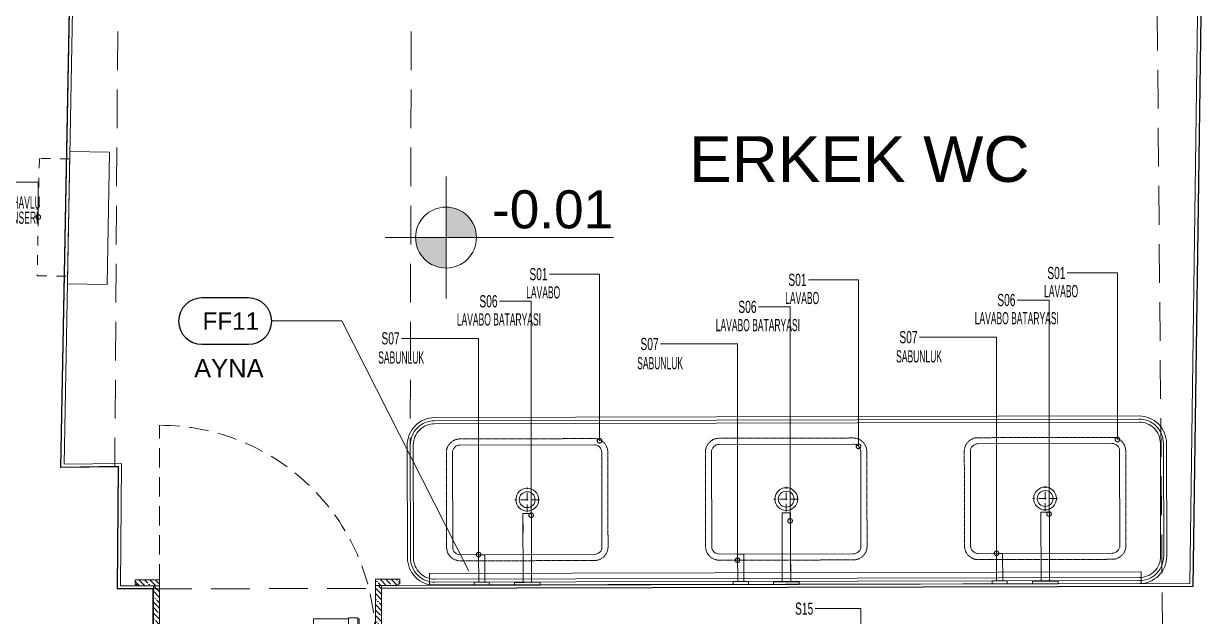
# Model space of a CAD drawing. Header units: centimetres. Extents: x 5488 to 20269, y -31398 to -19684.
# Drawn here: x 8388.1 to 8776.4, y -22682.7 to -22488.3 of the extents above; entities that cross this region are included whole.
import ezdxf
from ezdxf import colors
from ezdxf.entities.mleader import LeaderData, LeaderLine
from ezdxf.enums import TextEntityAlignment as Align
from ezdxf.math import Vec2, Vec3

# ---------------------------------------------------------------- set-up
doc = ezdxf.new("R2010")
doc.units = ezdxf.units.CM
for name, pattern in [('2202_Autoban_Istinye Park_Food Hall_Yerlesim_Plan_Altlik$0$2202_Autoban_Istinye Park_Food Hall_PLAN_altlik_20220517$0$2202_Autoban_Istinye Park_Food Hall_PLAN_altlik_20220506$0$( Hidden )', [0.375, 0.25, -0.125]), ('2202_Autoban_Istinye Park_Food Hall_Yerlesim_Plan_Altlik$0$2202_Autoban_Istinye Park_Food Hall_PLAN_altlik_20220517$0$2202_Autoban_Istinye Park_Food Hall_PLAN_altlik_20220506$0$Dash', [6.35, 3.175, -3.175]), ('DASHED2', [9.525, 6.35, -3.175]), ('HIDDEN', [9.525, 6.35, -3.175])]:
    doc.linetypes.add(name, pattern=pattern)
for name, color, linetype, lineweight in [('CRC_plan_kot', 4, 'Continuous', 20), ('CRC_plan_kot_isim', 3, 'Continuous', 20), ('xxx_Auto_DIMENSION_INTERIOR', 33, 'Continuous', 0), ('xxx_Auto_Duvar_Duvar Plan Kesit', 7, 'Continuous', 30), ('xxx_Auto_Kaplama_Ahşap', 34, 'Continuous', 0), ('xxx_Auto_Kaplama_Ahşap Tarama', 16, 'Continuous', 5), ('xxx_Auto_Kaplama_Paslanmaz', 163, 'Continuous', 0), ('xxx_Auto_Kaplama_Seramik', 182, 'Continuous', 13), ('xxx_Auto_Kaplama_Seramik Tarama', 186, 'Continuous', 5), ('xxx_Auto_Konstruksiyon_Metal', 141, 'Continuous', 0), ('xxx_Auto_SIGN_GENERAL', 51, 'Continuous', 0), ('xxx_Auto_Tefris_Silik', 252, 'Continuous', 13), ('xxx_Auto_Tefris_Tefris', 32, 'Continuous', 15), ('xxx_Auto_Yardimci_Yazi', 7, 'Continuous', 9)]:
    doc.layers.add(name, color=color, linetype=linetype, lineweight=lineweight)
doc.layers.add('KOD', color=8, linetype='Continuous')
doc.styles.add('a_Arial-50', font='arial.ttf', dxfattribs={"height": 0.125})
doc.styles.add('AUTOBAN', font='')
doc.styles.add('ROMANS', font='romans')
doc.styles.get("Standard").update_dxf_attribs({"font": 'arial.ttf'})
doc.styles.get('AUTOBAN').set_extended_font_data('Helvetica Normal Tr')

# ---------------------------------------------------------------- blocks, each defined once
blk = doc.blocks.new('level_50')
for points in [[(10, 0, 0.414214), (0, 10), (0, 0)], [(0, 0), (-10, 0, 0.414214), (0, -10)]]:
    blk.add_hatch(color=256).paths.add_polyline_path(points)
for p, q in [((0, 0), (0, 20)), ((-20, 0), (0, 0)), ((0, -20), (0, 0)), ((0, 0), (55, 0))]:
    blk.add_line(p, q)
blk.add_circle((0, 0), 10)
blk = doc.blocks.new('level')
blk.add_blockref('level_50', (0, 0))
at = {"layer": 'xxx_Auto_Yardimci_Yazi', "style": 'a_Arial-50'}
blk.add_attdef('LEVEL', text='', height=12.5, dxfattribs=at).set_placement((35, 3), align=Align.CENTER)
blk = doc.blocks.new('PLAN KOT')
at = {"layer": 'CRC_plan_kot'}
ref = blk.add_blockref('level', (-197.6, 2107.42), dxfattribs=at)
ref.add_attrib('LEVEL', '-0.01', dxfattribs={"layer": 'CRC_plan_kot_isim', "height": 12.5, "style": 'a_Arial-50'}).set_placement((-162.6, 2110.42), align=Align.CENTER)
blk = doc.blocks.new('_DotSmall')
at = {"color": 0, "linetype": 'ByBlock', "const_width": 0.5}
blk.add_lwpolyline([(-0.0625, 0, 1), (0.0625, 0, 1)], format="xyb", close=True, dxfattribs=at)
blk = doc.blocks.new('_TagSlot')
at = {"color": 0, "linetype": 'ByBlock', "lineweight": -2, "transparency": 16777216}
blk.add_lwpolyline([(-0.05, -4), (8.05, -4, 1), (8.05, 4), (-0.05, 4, 1)], format="xyb", close=True, dxfattribs=at)
at = {"color": 0, "linetype": 'ByBlock', "lineweight": -2, "transparency": 16777216, "style": 'AUTOBAN'}
blk.add_attdef('TAGNUMBER', text='', height=3, dxfattribs=at).set_placement((4.97, -1.5), align=Align.CENTER)
blk = doc.blocks.new('x2202_Autoban_Istinye Park_Food Hall_PLAN_altlik_20220517$0$2202_Autoban_Istinye Park_Food Hall_PLAN_altlik_20220506$0$WC45_plan')
at = {"linetype": '2202_Autoban_Istinye Park_Food Hall_Yerlesim_Plan_Altlik$0$2202_Autoban_Istinye Park_Food Hall_PLAN_altlik_20220517$0$2202_Autoban_Istinye Park_Food Hall_PLAN_altlik_20220506$0$( Hidden )'}
blk.add_lwpolyline([(-22, 20), (22, 20, -0.414214), (26.5, 15.5), (26.5, -15.5, -0.414214), (22, -20), (-22, -20, -0.414214), (-26.5, -15.5), (-26.5, 15.5, -0.414214)], format="xyb", close=True, dxfattribs=at)
blk.add_lwpolyline([(-22, 18), (22, 18, -0.414214), (24.5, 15.5), (24.5, -15.5, -0.414214), (22, -18), (-22, -18, -0.414214), (-24.5, -15.5), (-24.5, 15.5, -0.414214)], format="xyb", close=True)
at = {"linetype": '2202_Autoban_Istinye Park_Food Hall_Yerlesim_Plan_Altlik$0$2202_Autoban_Istinye Park_Food Hall_PLAN_altlik_20220517$0$2202_Autoban_Istinye Park_Food Hall_PLAN_altlik_20220506$0$( Hidden )', "ltscale": 10}
for points in [[(0, 4.05), (0, -4.05)], [(-4.05, 0), (4.05, 0)]]:
    blk.add_lwpolyline(points, dxfattribs=at)
at = {"ltscale": 10}
for radius in [3.75, 2.6]:
    blk.add_circle((0, 0), radius, dxfattribs=at)
blk = doc.blocks.new('x2202_Autoban_Istinye Park_Food Hall_PLAN_altlik_20220517$0$2202_Autoban_Istinye Park_Food Hall_PLAN_altlik_20220506$0$lavabo bataryası-plan')
for p, q in [((-4.2, 0), (-4.2, -0.85)), ((-4.2, -0.85), (-4.2, 0)), ((-4.2, 0), (4.2, 0)), ((-4.2, 0), (4.2, 0)), ((4.2, -0.85), (4.2, 0)), ((-4.2, -0.85), (-4.1933, -0.875)), ((-4.175, -0.8933), (-4.15, -0.9)), ((-4.15, -0.9), (-1.4, -0.9)), ((-3.7139, -0.9), (-3.6733, -0.9)), ((-3.6733, -0.9), (-3.5949, -0.9)), ((-3.5949, -0.9), (-3.4797, -0.9)), ((-3.5765, -0.9), (-3.5423, -0.9)), ((-3.5423, -0.9), (-3.4716, -0.9)), ((-3.4797, -0.9), (-3.3288, -0.9)), ((-3.4716, -0.9), (-3.3654, -0.9)), ((-3.3654, -0.9), (-3.2246, -0.9)), ((-3.3288, -0.9), (-3.1436, -0.9)), ((-3.2246, -0.9), (-3.0508, -0.9)), ((-3.1436, -0.9), (-2.9264, -0.9)), ((-3.0508, -0.9), (-2.8456, -0.9)), ((-2.9264, -0.9), (-2.679, -0.9)), ((-2.8456, -0.9), (-2.6112, -0.9)), ((-2.679, -0.9), (-2.4041, -0.9)), ((-2.6112, -0.9), (-2.3501, -0.9)), ((-2.4041, -0.9), (-2.1046, -0.9)), ((-2.3501, -0.9), (-2.0648, -0.9)), ((-2.1046, -0.9), (-1.7835, -0.9)), ((-2.0648, -0.9), (-1.7584, -0.9)), ((-1.7835, -0.9), (-1.444, -0.9)), ((-1.7584, -0.9), (-1.4338, -0.9)), ((-1.444, -0.9), (-1.0898, -0.9)), ((-1.4338, -0.9), (-1.4, -0.9)), ((-1.4, -12.6999), (-1.4, -0.9)), ((-1.4, -0.9), (-1.4, -12.6999)), ((-1.4, -0.9), (-1.4, -6.6691)), ((-1.4, -6.6691), (-1.4, -0.9)), ((-1.396, -0.9), (-1.385, -0.9)), ((-1.385, -0.9), (-1.37, -0.9)), ((-1.37, -0.9), (0, -0.9)), ((-1.0898, -0.9), (-0.7244, -0.9)), ((-0.7244, -0.9), (-0.3515, -0.9)), ((-0.3515, -0.9), (0, -0.9)), ((0, -0.9), (1.37, -0.9)), ((0, -0.9), (0.3515, -0.9)), ((0.3515, -0.9), (0.7244, -0.9)), ((0.7244, -0.9), (1.0898, -0.9)), ((1.0898, -0.9), (1.444, -0.9)), ((1.37, -0.9), (1.385, -0.9)), ((1.385, -0.9), (1.396, -0.9)), ((1.4, -0.9), (4.15, -0.9)), ((1.4, -0.9), (1.4338, -0.9)), ((1.4, -23.3658), (1.4, -0.9)), ((1.4338, -0.9), (1.7584, -0.9)), ((1.444, -0.9), (1.7835, -0.9)), ((1.7584, -0.9), (2.0648, -0.9)), ((1.7835, -0.9), (2.1046, -0.9)), ((2.0648, -0.9), (2.3501, -0.9)), ((2.1046, -0.9), (2.4041, -0.9)), ((2.3501, -0.9), (2.6112, -0.9)), ((2.4041, -0.9), (2.679, -0.9)), ((2.6112, -0.9), (2.8456, -0.9)), ((2.679, -0.9), (2.9264, -0.9)), ((2.8456, -0.9), (3.0508, -0.9)), ((2.9264, -0.9), (3.1436, -0.9)), ((3.0508, -0.9), (3.2246, -0.9)), ((3.1436, -0.9), (3.3288, -0.9)), ((3.2246, -0.9), (3.3654, -0.9)), ((3.3288, -0.9), (3.4797, -0.9)), ((3.3654, -0.9), (3.4716, -0.9)), ((3.4716, -0.9), (3.5423, -0.9)), ((3.4797, -0.9), (3.5949, -0.9)), ((3.5423, -0.9), (3.5765, -0.9)), ((3.5949, -0.9), (3.6733, -0.9)), ((3.6733, -0.9), (3.7139, -0.9)), ((4.15, -0.9), (4.1933, -0.875)), ((4.1933, -0.875), (4.2, -0.85)), ((-1.4, -6.9427), (-1.4, -6.6691)), ((-1.4, -6.6691), (-1.4, -6.9427)), ((-1.4, -6.9427), (-1.4, -12.7)), ((-1.4, -12.7), (-1.4, -6.9427)), ((-1.4, -14.3423), (-1.4, -12.6999)), ((-1.4, -12.6999), (-1.4, -14.3423)), ((-1.4, -13.0175), (-1.4, -12.7)), ((-1.4, -12.7), (-1.4, -13.0175)), ((-1.4, -14.6401), (-1.4, -14.174)), ((-1.4, -14.174), (-1.4, -14.6401)), ((-1.4, -14.3423), (-1.4, -14.5087)), ((-1.4, -14.5087), (-1.4, -14.3423)), ((-1.4, -14.5087), (-1.4, -14.6306)), ((-1.4, -14.6306), (-1.4, -14.5087)), ((-1.4, -14.7049), (-1.4, -14.6306)), ((-1.4, -14.6306), (-1.4, -14.7049)), ((-1.4, -15.0849), (-1.4, -14.6401)), ((-1.4, -14.6401), (-1.4, -15.0849)), ((-1.4, -14.7049), (-1.4, -14.73)), ((-1.4, -14.73), (-1.4, -14.7049)), ((-1.4, -23.47), (-1.4, -14.73)), ((-1.4, -14.73), (-1.4, -23.47)), ((-1.4, -15.5036), (-1.4, -15.8917)), ((-1.4, -15.8917), (-1.4, -15.5036)), ((-1.4, -15.8917), (-1.4, -16.2447)), ((-1.4, -16.2447), (-1.4, -15.8917)), ((-1.4, -17.0576), (-1.4, -17.2366)), ((-1.4, -17.2366), (-1.4, -17.0576)), ((-1.4, -17.3658), (-1.4, -17.2366)), ((-1.4, -17.2366), (-1.4, -17.3658)), ((1.4, -17.0576), (1.4, -23.3658)), ((1.4, -23.3658), (1.4, -17.0576)), ((1.4, -17.4822), (1.4, -17.2366)), ((-1.4, -23.0576), (-1.4, -23.2366)), ((-1.4, -23.2366), (-1.4, -23.0576)), ((-1.4, -23.3658), (-1.4, -23.2366)), ((-1.4, -23.2366), (-1.4, -23.3658)), ((-1.4, -23.47), (-1.396, -23.485)), ((-1.396, -23.485), (-1.385, -23.496)), ((-1.385, -23.496), (-1.37, -23.5)), ((-1.37, -23.5), (0, -23.5)), ((0, -23.5), (1.37, -23.5)), ((1.37, -23.5), (1.3904, -23.4836)), ((1.3904, -23.4836), (1.4, -23.4439)), ((1.4, -23.3658), (1.4, -23.4439)), ((1.4, -23.4439), (1.4, -23.3658))]:
    blk.add_line(p, q)
blk = doc.blocks.new('x2202_Autoban_Istinye Park_Food Hall_PLAN_altlik_20220517$0$2202_Autoban_Istinye Park_Food Hall_PLAN_altlik_20220506$0$sabunluk-plan')
for points in [[(-2.5, 0), (2.5, 0), (2.5, -1), (-2.5, -1)], [(-1.01, -1), (1, -1), (1, -10), (-1.01, -10)]]:
    blk.add_lwpolyline(points, close=True)
blk = doc.blocks.new('A$Cdf833f1c')
for points in [[(-115.65, -55), (115.65, -55, 0.414214), (124.65, -46), (124.65, -9, 0.414214), (115.65, 0), (-115.65, 0, 0.414214), (-124.65, -9), (-124.65, -46, 0.414214)], [(-115.65, -54), (115.65, -54, 0.414214), (123.65, -46), (123.65, -9, 0.414214), (115.65, -1), (-115.65, -1, 0.414214), (-123.65, -9), (-123.65, -46, 0.414214)], [(-115.65, -53), (115.65, -53, 0.414214), (122.65, -46), (122.65, -9, 0.414214), (115.65, -2), (-115.65, -2, 0.414214), (-122.65, -9), (-122.65, -46, 0.414214)], [(-116.06, -0.1), (117.2, -0.1, -0.414214), (117.4, -0.3), (117.4, -3.68, -0.414214), (117.2, -3.88), (-116.06, -3.88, -0.414214), (-116.26, -3.68), (-116.26, -0.3, -0.414214)]]:
    blk.add_lwpolyline(points, format="xyb", close=True)
for name, p in [('x2202_Autoban_Istinye Park_Food Hall_PLAN_altlik_20220517$0$2202_Autoban_Istinye Park_Food Hall_PLAN_altlik_20220506$0$lavabo bataryası-plan', (85.29, 0)), ('x2202_Autoban_Istinye Park_Food Hall_PLAN_altlik_20220517$0$2202_Autoban_Istinye Park_Food Hall_PLAN_altlik_20220506$0$lavabo bataryası-plan', (-84.76, 0)), ('x2202_Autoban_Istinye Park_Food Hall_PLAN_altlik_20220517$0$2202_Autoban_Istinye Park_Food Hall_PLAN_altlik_20220506$0$sabunluk-plan', (-69.76, 0)), ('x2202_Autoban_Istinye Park_Food Hall_PLAN_altlik_20220517$0$2202_Autoban_Istinye Park_Food Hall_PLAN_altlik_20220506$0$lavabo bataryası-plan', (0.24, 0)), ('x2202_Autoban_Istinye Park_Food Hall_PLAN_altlik_20220517$0$2202_Autoban_Istinye Park_Food Hall_PLAN_altlik_20220506$0$sabunluk-plan', (15.24, 0)), ('x2202_Autoban_Istinye Park_Food Hall_PLAN_altlik_20220517$0$2202_Autoban_Istinye Park_Food Hall_PLAN_altlik_20220506$0$sabunluk-plan', (100.29, 0)), ('x2202_Autoban_Istinye Park_Food Hall_PLAN_altlik_20220517$0$2202_Autoban_Istinye Park_Food Hall_PLAN_altlik_20220506$0$WC45_plan', (-84.76, -28)), ('x2202_Autoban_Istinye Park_Food Hall_PLAN_altlik_20220517$0$2202_Autoban_Istinye Park_Food Hall_PLAN_altlik_20220506$0$WC45_plan', (0.24, -28)), ('x2202_Autoban_Istinye Park_Food Hall_PLAN_altlik_20220517$0$2202_Autoban_Istinye Park_Food Hall_PLAN_altlik_20220506$0$WC45_plan', (85.29, -28))]:
    blk.add_blockref(name, p)
blk = doc.blocks.new('x2202_Autoban_Istinye Park_Food Hall_PLAN_altlik_20220517$0$2202_Autoban_Istinye Park_Food Hall_PLAN_altlik_20220506$0$kağıt havlu verici-plan')
at = {"linetype": '2202_Autoban_Istinye Park_Food Hall_Yerlesim_Plan_Altlik$0$2202_Autoban_Istinye Park_Food Hall_PLAN_altlik_20220517$0$2202_Autoban_Istinye Park_Food Hall_PLAN_altlik_20220506$0$Dash'}
blk.add_lwpolyline([(-19.25, 10), (19.25, 10), (19.25, 0), (-19.25, 0)], close=True, dxfattribs=at)
blk.add_lwpolyline([(-21.75, 0), (21.75, 0), (21.75, -13), (-21.75, -13)], close=True)
blk = doc.blocks.new('WC TEFRIS')
at = {"layer": 'xxx_Auto_Tefris_Tefris', "xscale": -1, "rotation": 88.91850968225587}
blk.add_blockref('x2202_Autoban_Istinye Park_Food Hall_PLAN_altlik_20220517$0$2202_Autoban_Istinye Park_Food Hall_PLAN_altlik_20220506$0$kağıt havlu verici-plan', (-309.17, 642.42), dxfattribs=at)
at = {"layer": 'xxx_Auto_Tefris_Tefris', "rotation": 180.1334059980287}
blk.add_blockref('A$Cdf833f1c', (-73.27, 522.08), dxfattribs=at)
blk = doc.blocks.new('kapı kolu')
at = {"layer": 'xxx_Auto_Kaplama_Paslanmaz', "elevation": 7.26}
blk.add_lwpolyline([(-1.5, 7.8), (1.5, 7.8), (1.5, 5.2), (-1.5, 5.2)], close=True, dxfattribs=at)
at = {"layer": 'xxx_Auto_Kaplama_Paslanmaz'}
for points in [[(-1.5, 5.5), (-13, 5.5), (-13, 7.5), (-1.5, 7.5)], [(-1, 1), (-1, 5.2)], [(1, 1), (1, 5.2)], [(1.5, 7.5), (2, 7.5), (2, 5.5), (1.5, 5.5)]]:
    blk.add_lwpolyline(points, dxfattribs=at)
blk.add_lwpolyline([(-2.5, 1), (2.5, 1), (2.5, 0), (-2.5, 0)], close=True, dxfattribs=at)
blk = doc.blocks.new('wc giriş kapılar')
at = {"layer": 'xxx_Auto_Kaplama_Ahşap Tarama', "linetype": 'Continuous'}
h = blk.add_hatch(dxfattribs=at)
h.set_pattern_fill('ANSI35', color=256, scale=0.4, angle=630)
h.set_pattern_definition([(315, (-24150.2122, -21550.6502), (1.79605122, 1.79605122), []), (315, (-24150.2122, -21552.4463), (1.79605122, 1.79605122), [3.175, -0.635, 0, -0.635])])
h.paths.add_polyline_path([(-1757.66, 2162.58), (-1757.66, 2162.08), (-1750.16, 2162.08), (-1750.16, 2164.08), (-1758.16, 2164.08), (-1758.16, 2162.58)])
h = blk.add_hatch(dxfattribs=at)
h.set_pattern_fill('ANSI35', color=256, scale=0.4, angle=630)
h.set_pattern_definition([(315, (-24164.3734, -21550.4822), (1.79605122, 1.79605122), []), (315, (-24164.3734, -21552.2783), (1.79605122, 1.79605122), [3.175, -0.635, 0, -0.635])])
h.paths.add_polyline_path([(-1671.82, 2162.75), (-1671.82, 2162.25), (-1679.32, 2162.25), (-1679.32, 2164.25), (-1671.32, 2164.25), (-1671.32, 2162.75)])
h = blk.add_hatch(dxfattribs=at)
h.set_pattern_fill('ANSI35', color=256, scale=0.4, angle=630)
h.set_pattern_definition([(315, (-24147.2713, -21566.963), (1.79605122, 1.79605122), []), (315, (-24147.2713, -21568.759), (1.79605122, 1.79605122), [3.175, -0.635, 0, -0.635])])
h.paths.add_polyline_path([(-1750.22, 2162.08), (-1752.22, 2162.08), (-1752.22, 2133.77), (-1750.22, 2133.77)])
h = blk.add_hatch(dxfattribs=at)
h.set_pattern_fill('ANSI35', color=256, scale=0.4, angle=630)
h.set_pattern_definition([(315, (-24161.3666, -21566.963), (1.79605122, 1.79605122), []), (315, (-24161.3666, -21568.7591), (1.79605122, 1.79605122), [3.175, -0.635, 0, -0.635])])
h.paths.add_polyline_path([(-1677.32, 2162.25), (-1679.32, 2162.25), (-1679.31, 2133.77), (-1677.31, 2133.77)])
h = blk.add_hatch(dxfattribs=at)
h.set_pattern_fill('ANSI35', color=256, scale=0.4, angle=630)
h.set_pattern_definition([(315, (-23928.1447, 20636.1572), (1.79605122, 1.79605122), []), (315, (-23928.1447, 20634.361), (1.79605122, 1.79605122), [3.175, -0.635, 0, -0.635])])
h.paths.add_polyline_path([(-1750.22, 2141.78), (-1679.31, 2141.77), (-1679.31, 2143.77), (-1750.22, 2143.78)])
h = blk.add_hatch(dxfattribs=at)
h.set_pattern_fill('ANSI35', color=256, scale=0.4, angle=630)
h.set_pattern_definition([(315, (-24213.176, -21574.963), (1.79605122, 1.79605122), []), (315, (-24213.176, -21576.7591), (1.79605122, 1.79605122), [3.175, -0.635, 0, -0.635])])
h.paths.add_polyline_path([(-1750.22, 2137.78), (-1679.31, 2137.77), (-1679.31, 2141.77), (-1750.22, 2141.78)])
h = blk.add_hatch(dxfattribs=at)
h.set_pattern_fill('ANSI35', color=256, scale=0.4, angle=630)
h.set_pattern_definition([(315, (-24150.2739, -21564.9632), (1.79605122, 1.79605122), []), (315, (-24150.2739, -21566.7592), (1.79605122, 1.79605122), [3.175, -0.635, 0, -0.635])])
h.paths.add_polyline_path([(-1757.72, 2133.27), (-1757.72, 2133.77), (-1750.22, 2133.77), (-1750.22, 2131.77), (-1758.22, 2131.77), (-1758.22, 2133.27)])
h = blk.add_hatch(dxfattribs=at)
h.set_pattern_fill('ANSI35', color=256, scale=0.4, angle=630)
h.set_pattern_definition([(315, (-24164.3691, -21564.963), (1.79605122, 1.79605122), []), (315, (-24164.3691, -21566.7592), (1.79605122, 1.79605122), [3.175, -0.635, 0, -0.635])])
h.paths.add_polyline_path([(-1671.81, 2133.27), (-1671.81, 2133.77), (-1679.31, 2133.77), (-1679.31, 2131.77), (-1671.31, 2131.77), (-1671.31, 2133.27)])
h = blk.add_hatch(dxfattribs=at)
h.set_pattern_fill('ANSI35', color=256, scale=0.4, angle=540)
h.set_pattern_definition([(225, (-25363.559, 24517.9645), (1.79605122, -1.79605122), []), (225, (-25365.355, 24517.9645), (1.79605122, -1.79605122), [3.175, -0.635, 0, -0.635])])
h.paths.add_polyline_path([(-1665.33, 2125.41), (-1664.83, 2125.41), (-1664.83, 2117.91), (-1666.83, 2117.91), (-1666.83, 2125.91), (-1665.33, 2125.91)])
h = blk.add_hatch(dxfattribs=at)
h.set_pattern_fill('ANSI35', color=256, scale=0.4, angle=540)
h.set_pattern_definition([(225, (-25350.724, 24517.9645), (1.79605122, -1.79605122), []), (225, (-25352.52, 24517.9645), (1.79605122, -1.79605122), [3.175, -0.635, 0, -0.635])])
h.paths.add_polyline_path([(-1637.49, 2125.41), (-1637.99, 2125.41), (-1637.99, 2117.91), (-1635.99, 2117.91), (-1635.99, 2125.91), (-1637.49, 2125.91)])
h = blk.add_hatch(dxfattribs=at)
h.set_pattern_fill('ANSI35', color=256, scale=0.4, angle=540)
h.set_pattern_definition([(225, (-25365.559, 24514.962), (1.79605122, -1.79605122), []), (225, (-25367.355, 24514.962), (1.79605122, -1.79605122), [3.175, -0.635, 0, -0.635])])
h.paths.add_polyline_path([(-1637.99, 2117.91), (-1637.99, 2119.91), (-1664.83, 2119.91), (-1664.83, 2117.91)])
h = blk.add_hatch(dxfattribs=at)
h.set_pattern_fill('ANSI35', color=256, scale=0.4, angle=540)
h.set_pattern_definition([(225, (-25372.4807, 24581.755), (1.79605122, -1.79605122), []), (225, (-25374.2768, 24581.755), (1.79605122, -1.79605122), [3.175, -0.635, 0, -0.635])])
h.paths.add_polyline_path([(-1659.74, 2117.91), (-1659.75, 2050.45), (-1655.75, 2050.45), (-1655.74, 2117.91)])
h = blk.add_hatch(dxfattribs=at)
h.set_pattern_fill('ANSI35', color=256, scale=0.4, angle=540)
h.set_pattern_definition([(225, (16838.6395, 24296.7237), (1.79605122, -1.79605122), []), (225, (16836.8435, 24296.7237), (1.79605122, -1.79605122), [3.175, -0.635, 0, -0.635])])
h.paths.add_polyline_path([(-1655.74, 2117.91), (-1655.75, 2050.15), (-1653.75, 2050.15), (-1653.74, 2117.91)])
h = blk.add_hatch(dxfattribs=at)
h.set_pattern_fill('ANSI35', color=256, scale=0.4, angle=540)
h.set_pattern_definition([(225, (-25363.864, 24535.1699), (1.79605122, -1.79605122), []), (225, (-25365.66, 24535.1699), (1.79605122, -1.79605122), [3.175, -0.635, 0, -0.635])])
h.paths.add_polyline_path([(-1665.63, 2042.61), (-1665.13, 2042.61), (-1665.13, 2050.11), (-1667.13, 2050.11), (-1667.13, 2042.11), (-1665.63, 2042.11)])
h = blk.add_hatch(dxfattribs=at)
h.set_pattern_fill('ANSI35', color=256, scale=0.4, angle=540)
h.set_pattern_definition([(225, (-25365.8539, 24531.9155), (1.79605122, -1.79605122), []), (225, (-25367.65, 24531.9155), (1.79605122, -1.79605122), [3.175, -0.635, 0, -0.635])])
h.paths.add_polyline_path([(-1637.83, 2048.09), (-1637.83, 2050.09), (-1665.13, 2050.13), (-1665.13, 2048.13)])
h = blk.add_hatch(dxfattribs=at)
h.set_pattern_fill('ANSI35', color=256, scale=0.4, angle=540)
h.set_pattern_definition([(225, (-25350.5598, 24535.1487), (1.79605122, -1.79605122), []), (225, (-25352.3558, 24535.1487), (1.79605122, -1.79605122), [3.175, -0.635, 0, -0.635])])
h.paths.add_polyline_path([(-1637.33, 2042.59), (-1637.83, 2042.59), (-1637.83, 2050.09), (-1635.83, 2050.09), (-1635.83, 2042.09), (-1637.33, 2042.09)])
at = {"layer": 'xxx_Auto_Kaplama_Ahşap', "linetype": 'DASHED2'}
for points in [[(-1750.22, 2143.77), (-1750.22, 2214.77, -0.41576), (-1679.31, 2143.78)], [(-1657.74, 2117.91), (-1582.6, 2117.65, -0.395291), (-1653.75, 2050.15)]]:
    blk.add_lwpolyline(points, format="xyb", dxfattribs=at)
at = {"layer": 'xxx_Auto_Kaplama_Ahşap'}
for points in [[(-1757.66, 2162.58), (-1757.66, 2162.08), (-1750.16, 2162.08), (-1750.16, 2164.08), (-1758.16, 2164.08), (-1758.16, 2162.58)], [(-1671.82, 2162.75), (-1671.82, 2162.25), (-1679.32, 2162.25), (-1679.32, 2164.25), (-1671.32, 2164.25), (-1671.32, 2162.75)], [(-1750.22, 2162.08), (-1752.22, 2162.08), (-1752.22, 2133.77), (-1750.22, 2133.77)], [(-1677.32, 2162.25), (-1679.32, 2162.25), (-1679.31, 2133.77), (-1677.31, 2133.77)], [(-1750.22, 2141.78), (-1679.31, 2141.77), (-1679.31, 2143.77), (-1750.22, 2143.78)], [(-1750.22, 2137.78), (-1679.31, 2137.77), (-1679.31, 2141.77), (-1750.22, 2141.78)], [(-1757.72, 2133.27), (-1757.72, 2133.77), (-1750.22, 2133.77), (-1750.22, 2131.77), (-1758.22, 2131.77), (-1758.22, 2133.27)], [(-1671.81, 2133.27), (-1671.81, 2133.77), (-1679.31, 2133.77), (-1679.31, 2131.77), (-1671.31, 2131.77), (-1671.31, 2133.27)], [(-1665.33, 2125.41), (-1664.83, 2125.41), (-1664.83, 2117.91), (-1666.83, 2117.91), (-1666.83, 2125.91), (-1665.33, 2125.91)], [(-1637.49, 2125.41), (-1637.99, 2125.41), (-1637.99, 2117.91), (-1635.99, 2117.91), (-1635.99, 2125.91), (-1637.49, 2125.91)], [(-1637.99, 2117.91), (-1637.99, 2119.91), (-1664.83, 2119.91), (-1664.83, 2117.91)], [(-1659.74, 2117.91), (-1659.75, 2050.45), (-1655.75, 2050.45), (-1655.74, 2117.91)], [(-1655.74, 2117.91), (-1655.75, 2050.15), (-1653.75, 2050.15), (-1653.74, 2117.91)], [(-1665.63, 2042.61), (-1665.13, 2042.61), (-1665.13, 2050.11), (-1667.13, 2050.11), (-1667.13, 2042.11), (-1665.63, 2042.11)], [(-1637.83, 2048.09), (-1637.83, 2050.09), (-1665.13, 2050.13), (-1665.13, 2048.13)], [(-1637.33, 2042.59), (-1637.83, 2042.59), (-1637.83, 2050.09), (-1635.83, 2050.09), (-1635.83, 2042.09), (-1637.33, 2042.09)]]:
    blk.add_lwpolyline(points, close=True, dxfattribs=at)
for points in [[(-1750.22, 2138.77), (-1679.31, 2138.77)], [(-1658.74, 2117.91), (-1658.75, 2050.45)]]:
    blk.add_lwpolyline(points, dxfattribs=at)
at = {"layer": 'xxx_Auto_Kaplama_Ahşap', "linetype": 'DASHED2'}
for points in [[(-1753.78, 2133.77), (-1679.78, 2133.77)], [(-1665.13, 2043.43), (-1665.13, 2117.43)]]:
    blk.add_lwpolyline(points, dxfattribs=at)
blk.add_blockref('kapı kolu', (-1686.61, 2143.77, 26.63))
for p, xscale, rotation in [((-1686.61, 2137.77), -1, 180), ((-1659.75, 2055.45), -1.000000000000001, 90)]:
    blk.add_blockref('kapı kolu', p, dxfattribs=dict(xscale=xscale, rotation=rotation))
at = {"rotation": 270}
blk.add_blockref('kapı kolu', (-1653.75, 2055.45, 26.63), dxfattribs=at)
blk = doc.blocks.new('A$Cd4c68676')
at = {"layer": 'xxx_Auto_Duvar_Duvar Plan Kesit', "color": 0}
blk.add_line((351.53, 251), (85.17, 250.38), dxfattribs=at)
for points in [[(10.2, 250.23), (-1.53, 250.21), (-1.16, 290.35), (-20.08, 290.11), (-17.13, 446.27)], [(354.35, 446.25), (351.53, 251)]]:
    blk.add_lwpolyline(points, dxfattribs=at)
at = {"layer": 'xxx_Auto_Kaplama_Seramik'}
blk.add_line((350.55, 252), (85.17, 251.38), dxfattribs=at)
for points in [[(4.83, 251.21), (-0.52, 251.21), (-0.15, 291.36), (-19.06, 291.12), (-16.13, 446.19)], [(353.21, 446.24), (350.55, 252)]]:
    blk.add_lwpolyline(points, dxfattribs=at)
at = {"layer": 'xxx_Auto_Kaplama_Seramik Tarama', "color": 0}
blk.add_lwpolyline([(-14.42, 589.43), (-20.08, 290.08)], dxfattribs=at)
at = {"layer": 'xxx_Auto_Tefris_Silik', "linetype": 'HIDDEN', "ltscale": 2}
for points in [[(-1.19, 471.2), (-2.41, 290.33)], [(95, 471.2), (94.6, 290.33)], [(10.2, 250.23), (85.22, 250.4)]]:
    blk.add_lwpolyline(points, dxfattribs=at)
at = {"layer": 'xxx_Auto_Duvar_Duvar Plan Kesit', "color": 0}
blk.add_blockref('wc giriş kapılar', (1762.48, -1910.87), dxfattribs=at)
blk = doc.blocks.new('A$C1e03b758')
at = {"layer": 'KOD', "linetype": 'ByBlock', "lineweight": -2}
for q in [(63.7, -132.93), (128.39, -215.05)]:
    blk.add_line((86.68, -132.93), q, dxfattribs=at)
at = {"layer": 'KOD', "xscale": 1.8984375, "yscale": 1.8984375, "zscale": 1.8984375}
blk.add_blockref('_TagSlot', (40.82, -133), dxfattribs=at).add_auto_attribs({'TAGNUMBER': 'FF11'})
at = {"layer": 'KOD', "insert": (61.03, -151.48), "char_height": 6, "attachment_point": 9, "style": 'AUTOBAN'}
blk.add_mtext_dynamic_manual_height_columns('AYNA', width=95.8258, gutter_width=20, heights=[6.5], dxfattribs=at)
at = {"layer": 'xxx_Auto_SIGN_GENERAL', "color": 12, "char_height": 4, "attachment_point": 5, "line_spacing_factor": 0.75, "style": 'ROMANS'}
for s, width, insert in [('{\\fArial|b0|i0|c162|p34;\\W0.5;KAĞIT HAVLU DİSPANSERİ}', 26.804, (-21.39, -96.62)), ('{\\fArial|b0|i0|c162|p34;\\W0.5;LAVABO}', 11.0959, (152.83, -123.61)), ('{\\fArial|b0|i0|c162|p34;\\W0.5;LAVABO}', 11.0959, (237.86, -125.46)), ('{\\fArial|b0|i0|c162|p34;\\W0.5;LAVABO}', 11.0959, (322.88, -123.22)), ('{\\fArial|b0|i0|c162|p34;\\W0.5;LAVABO BATARYASI}', 35.9854, (138.28, -132.49)), ('{\\fArial|b0|i0|c162|p34;\\W0.5;LAVABO BATARYASI}', 35.9854, (308.33, -132.09)), ('{\\fArial|b0|i0|c162|p34;\\W0.5;LAVABO BATARYASI}', 35.9854, (223.31, -134.34)), ('{\\fArial|b0|i0|c162|p34;\\W0.5;SABUNLUK}', 15.0959, (106.19, -144.98)), ('{\\fArial|b0|i0|c162|p34;\\W0.5;SABUNLUK}', 15.0959, (276.24, -144.59)), ('{\\fArial|b0|i0|c162|p34;\\W0.5;SABUNLUK}', 15.0959, (191.22, -146.83))]:
    blk.add_mtext_dynamic_manual_height_columns(s, width=width, gutter_width=20, heights=[0], dxfattribs=dict(at, insert=insert))
at = {"layer": 'xxx_Auto_SIGN_GENERAL', "color": 12}
ml = blk.add_multileader_mtext('Standard', dxfattribs=at)
ml.set_content('{\\W0.6;S15}', color=12, style='AUTOBAN')
ml.set_leader_properties()
ml.set_arrow_properties(name='DOTSMALL')
ml.build(insert=Vec2(0, 0))
ml.multileader.update_dxf_attribs({"has_text_frame": 1, "dogleg_length": 2.04, "arrow_head_size": 3})
ctx = ml.context
ctx.base_point, ctx.arrow_head_size, ctx.landing_gap_size, ctx.plane_origin = Vec3(-34.88, -87.38), 3, 0.6, Vec3(-57.93, -4.69)
ctx.text_align_type = 2
notes = []
notes.append((ctx, [(1, (1, 1, 0), (-12.96, -87.38), (-1, 0), 15, [(0, [(-12.96, -98.88)], 0, [])])]))
ctx.mtext.insert, ctx.mtext.width, ctx.mtext.defined_height, ctx.mtext.alignment, ctx.mtext.flow_direction = Vec3(-28.56, -85.38), 4.2015, 4.28, 3, 5
ml = blk.add_multileader_mtext('Standard', dxfattribs=at)
ml.set_content('{\\W0.6;S01}', color=12, style='AUTOBAN')
ml.set_leader_properties()
ml.set_arrow_properties(name='DOTSMALL')
ml.build(insert=Vec2(0, 0))
ml.multileader.update_dxf_attribs({"has_text_frame": 1, "dogleg_length": 2.04, "arrow_head_size": 3})
ctx = ml.context
ctx.base_point, ctx.arrow_head_size, ctx.landing_gap_size, ctx.plane_origin = Vec3(148.52, -117.61), 3, 0.6, Vec3(126.36, -44.92)
ctx.text_align_type = 2
notes.append((ctx, [(1, (1, 1, 0), (171.33, -117.61), (-1, 0), 16.47, [(0, [(171.33, -172.24)], 0, [])])]))
ctx.mtext.insert, ctx.mtext.width, ctx.mtext.defined_height, ctx.mtext.alignment, ctx.mtext.flow_direction = Vec3(154.26, -115.61), 4.2015, 4.28, 3, 5
ml = blk.add_multileader_mtext('Standard', dxfattribs=at)
ml.set_content('{\\W0.6;S01}', color=12, style='AUTOBAN')
ml.set_leader_properties()
ml.set_arrow_properties(name='DOTSMALL')
ml.build(insert=Vec2(0, 0))
ml.multileader.update_dxf_attribs({"has_text_frame": 1, "dogleg_length": 2.04, "arrow_head_size": 3})
ctx = ml.context
ctx.base_point, ctx.arrow_head_size, ctx.landing_gap_size, ctx.plane_origin = Vec3(318.57, -117.22), 3, 0.6, Vec3(296.41, -44.52)
ctx.text_align_type = 2
notes.append((ctx, [(1, (1, 1, 0), (341.38, -117.22), (-1, 0), 16.47, [(0, [(341.38, -171.84)], 0, [])])]))
ctx.mtext.insert, ctx.mtext.width, ctx.mtext.defined_height, ctx.mtext.alignment, ctx.mtext.flow_direction = Vec3(324.31, -115.22), 4.2015, 4.28, 3, 5
ml = blk.add_multileader_mtext('Standard', dxfattribs=at)
ml.set_content('{\\W0.6;S01}', color=12, style='AUTOBAN')
ml.set_leader_properties()
ml.set_arrow_properties(name='DOTSMALL')
ml.build(insert=Vec2(0, 0))
ml.multileader.update_dxf_attribs({"has_text_frame": 1, "dogleg_length": 2.04, "arrow_head_size": 3})
ctx = ml.context
ctx.base_point, ctx.arrow_head_size, ctx.landing_gap_size, ctx.plane_origin = Vec3(233.55, -119.46), 3, 0.6, Vec3(211.39, -46.77)
ctx.text_align_type = 2
notes.append((ctx, [(1, (1, 1, 0), (256.36, -119.46), (-1, 0), 16.47, [(0, [(256.36, -174.09)], 0, [])])]))
ctx.mtext.insert, ctx.mtext.width, ctx.mtext.defined_height, ctx.mtext.alignment, ctx.mtext.flow_direction = Vec3(239.29, -117.46), 4.2015, 4.28, 3, 5
ml = blk.add_multileader_mtext('Standard', dxfattribs=at)
ml.set_content('{\\W0.6;S06}', color=12, style='AUTOBAN')
ml.set_leader_properties()
ml.set_arrow_properties(name='DOTSMALL')
ml.build(insert=Vec2(0, 0))
ml.multileader.update_dxf_attribs({"has_text_frame": 1, "dogleg_length": 2.04, "arrow_head_size": 3})
ctx = ml.context
ctx.base_point, ctx.arrow_head_size, ctx.landing_gap_size, ctx.plane_origin = Vec3(301.23, -126.09), 3, 0.6, Vec3(273.95, -55.9)
ctx.text_align_type = 2
notes.append((ctx, [(1, (1, 1, 0), (318.92, -126.09), (-1, 0), 10.43, [(0, [(318.92, -196.29)], 0, [])])]))
ctx.mtext.insert, ctx.mtext.width, ctx.mtext.defined_height, ctx.mtext.alignment, ctx.mtext.flow_direction = Vec3(307.89, -124.09), 4.2015, 4.28, 3, 5
ml = blk.add_multileader_mtext('Standard', dxfattribs=at)
ml.set_content('{\\W0.6;S06}', color=12, style='AUTOBAN')
ml.set_leader_properties()
ml.set_arrow_properties(name='DOTSMALL')
ml.build(insert=Vec2(0, 0))
ml.multileader.update_dxf_attribs({"has_text_frame": 1, "dogleg_length": 2.04, "arrow_head_size": 3})
ctx = ml.context
ctx.base_point, ctx.arrow_head_size, ctx.landing_gap_size, ctx.plane_origin = Vec3(131.18, -126.49), 3, 0.6, Vec3(103.9, -56.3)
ctx.text_align_type = 2
notes.append((ctx, [(1, (1, 1, 0), (148.87, -126.49), (-1, 0), 10.43, [(0, [(148.87, -196.68)], 0, [])])]))
ctx.mtext.insert, ctx.mtext.width, ctx.mtext.defined_height, ctx.mtext.alignment, ctx.mtext.flow_direction = Vec3(137.84, -124.49), 4.2015, 4.28, 3, 5
ml = blk.add_multileader_mtext('Standard', dxfattribs=at)
ml.set_content('{\\W0.6;S06}', color=12, style='AUTOBAN')
ml.set_leader_properties()
ml.set_arrow_properties(name='DOTSMALL')
ml.build(insert=Vec2(0, 0))
ml.multileader.update_dxf_attribs({"has_text_frame": 1, "dogleg_length": 2.04, "arrow_head_size": 3})
ctx = ml.context
ctx.base_point, ctx.arrow_head_size, ctx.landing_gap_size, ctx.plane_origin = Vec3(216.21, -128.34), 3, 0.6, Vec3(188.93, -58.15)
ctx.text_align_type = 2
notes.append((ctx, [(1, (1, 1, 0), (233.9, -128.34), (-1, 0), 10.43, [(0, [(233.9, -198.53)], 0, [])])]))
ctx.mtext.insert, ctx.mtext.width, ctx.mtext.defined_height, ctx.mtext.alignment, ctx.mtext.flow_direction = Vec3(222.87, -126.34), 4.2015, 4.28, 3, 5
ml = blk.add_multileader_mtext('Standard', dxfattribs=at)
ml.set_content('{\\W0.6;S07}', color=12, style='AUTOBAN')
ml.set_leader_properties()
ml.set_arrow_properties(name='DOTSMALL')
ml.build(insert=Vec2(0, 0))
ml.multileader.update_dxf_attribs({"has_text_frame": 1, "dogleg_length": 2.04, "arrow_head_size": 3})
ctx = ml.context
ctx.base_point, ctx.arrow_head_size, ctx.landing_gap_size, ctx.plane_origin = Vec3(98.92, -138.66), 3, 0.6, Vec3(86.66, -17.52)
ctx.text_align_type = 2
notes.append((ctx, [(1, (1, 1, 0), (131.62, -138.66), (-1, 0), 25.33, [(0, [(131.62, -209.6)], 0, [])])]))
ctx.mtext.insert, ctx.mtext.width, ctx.mtext.defined_height, ctx.mtext.alignment, ctx.mtext.flow_direction = Vec3(105.69, -136.66), 4.2015, 4.28, 3, 5
ml = blk.add_multileader_mtext('Standard', dxfattribs=at)
ml.set_content('{\\W0.6;S07}', color=12, style='AUTOBAN')
ml.set_leader_properties()
ml.set_arrow_properties(name='DOTSMALL')
ml.build(insert=Vec2(0, 0))
ml.multileader.update_dxf_attribs({"has_text_frame": 1, "dogleg_length": 2.04, "arrow_head_size": 3})
ctx = ml.context
ctx.base_point, ctx.arrow_head_size, ctx.landing_gap_size, ctx.plane_origin = Vec3(183.95, -140.51), 3, 0.6, Vec3(171.69, -19.37)
ctx.text_align_type = 2
notes.append((ctx, [(1, (1, 1, 0), (216.65, -140.51), (-1, 0), 25.33, [(0, [(216.65, -211.45)], 0, [])])]))
ctx.mtext.insert, ctx.mtext.width, ctx.mtext.defined_height, ctx.mtext.alignment, ctx.mtext.flow_direction = Vec3(190.72, -138.51), 4.2015, 4.28, 3, 5
ml = blk.add_multileader_mtext('Standard', dxfattribs=at)
ml.set_content('{\\W0.6;S07}', color=12, style='AUTOBAN')
ml.set_leader_properties()
ml.set_arrow_properties(name='DOTSMALL')
ml.build(insert=Vec2(0, 0))
ml.multileader.update_dxf_attribs({"has_text_frame": 1, "dogleg_length": 2.04, "arrow_head_size": 3})
ctx = ml.context
ctx.base_point, ctx.arrow_head_size, ctx.landing_gap_size, ctx.plane_origin = Vec3(268.97, -138.27), 3, 0.6, Vec3(256.71, -17.13)
ctx.text_align_type = 2
notes.append((ctx, [(1, (1, 1, 0), (301.67, -138.27), (-1, 0), 25.33, [(0, [(301.67, -209.2)], 0, [])])]))
ctx.mtext.insert, ctx.mtext.width, ctx.mtext.defined_height, ctx.mtext.alignment, ctx.mtext.flow_direction = Vec3(275.74, -136.27), 4.2015, 4.28, 3, 5
ml = blk.add_multileader_mtext('Standard', dxfattribs=at)
ml.set_content('{\\W0.6;S15}', color=12, style='AUTOBAN')
ml.set_leader_properties()
ml.set_arrow_properties(name='DOTSMALL')
ml.build(insert=Vec2(0, 0))
ml.multileader.update_dxf_attribs({"has_text_frame": 1, "dogleg_length": 2.04, "arrow_head_size": 3})
ctx = ml.context
ctx.base_point, ctx.arrow_head_size, ctx.landing_gap_size, ctx.plane_origin = Vec3(235.17, -227.32), 3, 0.6, Vec3(212.12, -144.63)
ctx.text_align_type = 2
notes.append((ctx, [(1, (1, 1, 0), (257.09, -227.32), (-1, 0), 15, [(0, [(257.09, -238.82)], 0, [])])]))
ctx.mtext.insert, ctx.mtext.width, ctx.mtext.defined_height, ctx.mtext.alignment, ctx.mtext.flow_direction = Vec3(241.49, -225.32), 4.2015, 4.28, 3, 5
for ctx, leaders in notes:
    for number, flags, end, landing, length, lines in leaders:
        leader = LeaderData()
        leader.index, (leader.has_last_leader_line, leader.has_dogleg_vector, leader.attachment_direction) = number, flags
        leader.last_leader_point, leader.dogleg_vector, leader.dogleg_length = Vec3(end), Vec3(landing), length
        for number, points, colour, breaks in lines:
            line = LeaderLine()
            line.index, line.vertices, line.color, line.breaks = number, Vec3.list(points), colors.encode_raw_color(colour), breaks
            leader.lines.append(line)
        ctx.leaders.append(leader)

msp = doc.modelspace()

# ---------------------------------------------------------------- linework, layer by layer
at = {"layer": 'xxx_Auto_Duvar_Duvar Plan Kesit'}
msp.add_lwpolyline([(6864.46, -22081.2), (6864.73, -22068.94), (7150.73, -22061.47), (7150.3, -22091.14), (7163.3, -22091.38), (7163.83, -22062.02), (7367.51, -22057.89), (7366.04, -22139), (7378.12, -22139.21), (7379.57, -22058.28), (8343.11, -22038.28), (8341.11, -22923.93), (8420.38, -22923.93), (8419.86, -22701.09), (8430.65, -22701.04), (8430.59, -22673.72), (8418.86, -22673.75), (8419.23, -22633.61), (8400.3, -22633.85), (8405.96, -22334.51)], dxfattribs=at)

# ---------------------------------------------------------------- next in the draw order: block references
msp.add_blockref('A$Cd4c68676', (8420.38, -22923.93))

# ---------------------------------------------------------------- next in the draw order: linework, layer by layer
at = {"layer": 'xxx_Auto_Tefris_Silik', "linetype": 'HIDDEN', "ltscale": 2}
msp.add_lwpolyline([(8776.38, -24402), (8756.73, -22062.73), (8353.52, -22063.11), (6851.88, -22094.25)], dxfattribs=at)

# ---------------------------------------------------------------- next in the draw order: block references
at = {"layer": 'xxx_Auto_DIMENSION_INTERIOR'}
msp.add_blockref('PLAN KOT', (8724.34, -24665.85), dxfattribs=at)
at = {"layer": 'xxx_Auto_Kaplama_Ahşap'}
msp.add_blockref('A$C1e03b758', (8405.82, -22452.84), dxfattribs=at)

# ---------------------------------------------------------------- next in the draw order: texts
at = {"layer": 'xxx_Auto_Yardimci_Yazi', "insert": (8606.56, -22525.18), "char_height": 15, "attachment_point": 1}
msp.add_mtext_dynamic_manual_height_columns('ERKEK WC', width=143.2309, gutter_width=12.5, heights=[0], dxfattribs=at)

# ---------------------------------------------------------------- next in the draw order: block references
at = {"layer": 'xxx_Auto_Konstruksiyon_Metal'}
msp.add_blockref('WC TEFRIS', (8712.02, -23194.32), dxfattribs=at)

doc.saveas('drawing.dxf')
